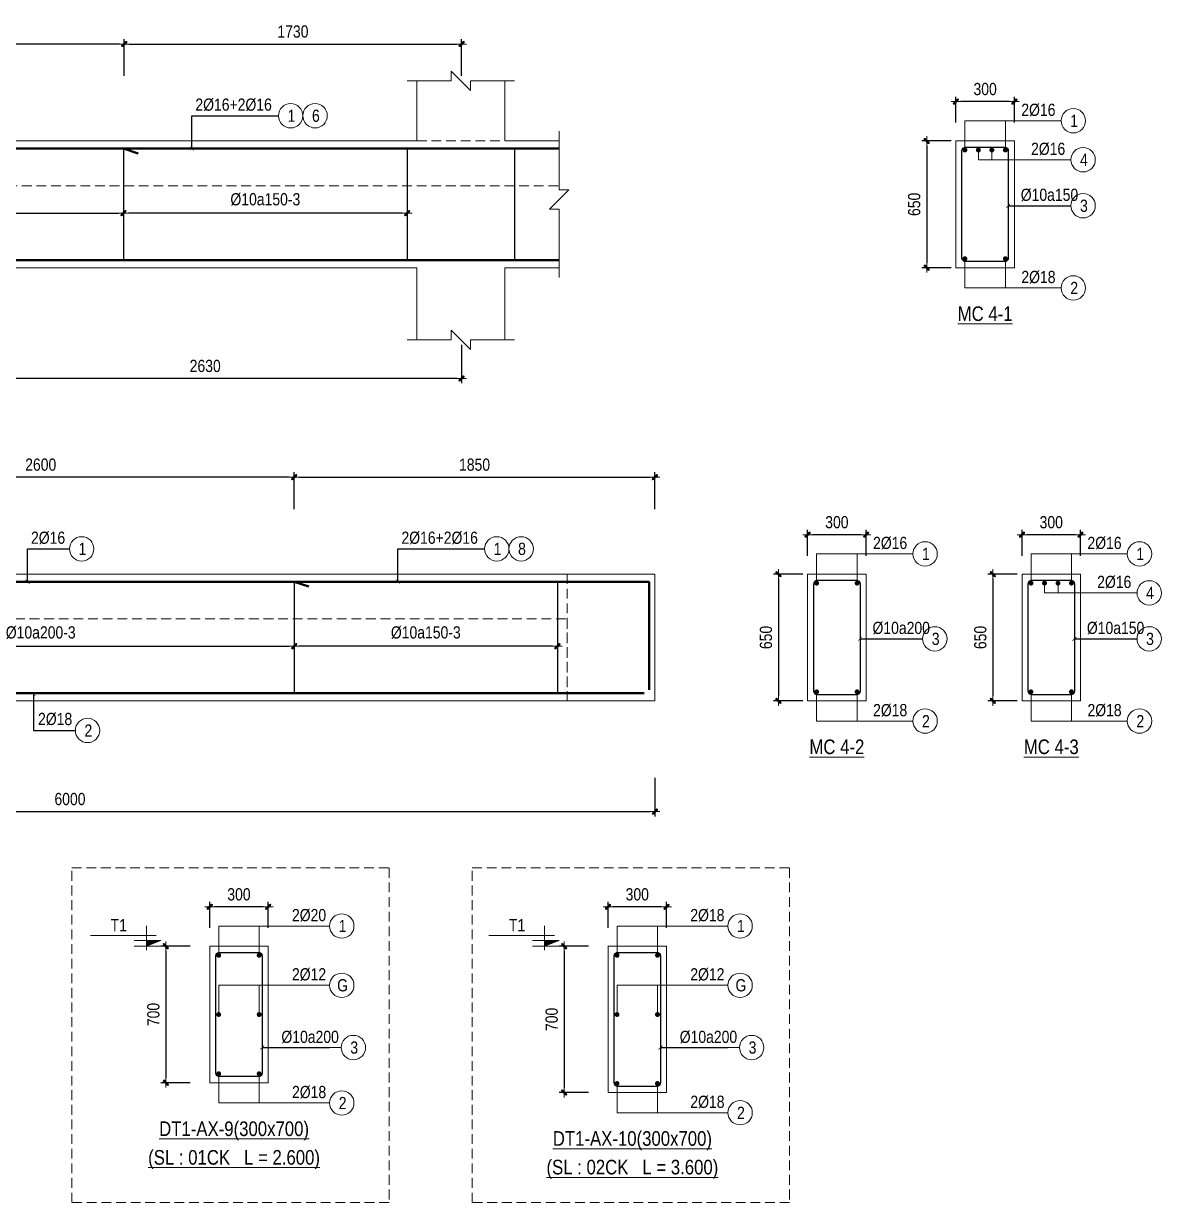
# Model space of a CAD drawing. Header units: millimetres. Extents: x 397144 to 8960116, y 345581 to 674207.
# Drawn here: x 4921957 to 4927793, y 652288 to 658334 of the extents above; entities that cross this region are included whole.
import ezdxf
from ezdxf.enums import TextEntityAlignment as Align

# ---------------------------------------------------------------- set-up
doc = ezdxf.new("R2010")
doc.units = ezdxf.units.MM
doc.header["$PDSIZE"] = -10
doc.linetypes.add('HIDDEN', pattern=[0.375, 0.25, -0.125])
doc.layers.get('0').update_dxf_attribs({"linetype": 'CONTINUOUS'})
doc.layers.get('Defpoints').update_dxf_attribs({"color": 12, "linetype": 'CONTINUOUS'})
for name, color, linetype, lineweight in [('CDAI', 8, 'CONTINUOUS', 30), ('CTHEP', 2, 'CONTINUOUS', 50), ('DBAO', 3, 'CONTINUOUS', 20), ('DGIONG', 4, 'CONTINUOUS', 13), ('KTH', 150, 'CONTINUOUS', 5), ('Net khuat', 8, 'HIDDEN', 13), ('STICK', 1, 'CONTINUOUS', 9), ('TEXT', 7, 'CONTINUOUS', 15)]:
    doc.layers.add(name, color=color, linetype=linetype, lineweight=lineweight)
doc.layers.add('HATCH', color=7, linetype='CONTINUOUS', lineweight=5, true_color=0x2491ff)
doc.styles.add('Star-HelCon', font='VHELVCN_0.TTF')
doc.styles.add('TTP-HelCon', font='VHELVCN_0.TTF')
doc.styles.add('VNI-HELVE-CONDENSE', font='VHELVCN_0.TTF')
doc.dimstyles.new('kc-25', dxfattribs={"dimtxt": 62.5, "dimasz": 20, "dimexe": 20, "dimexo": 50, "dimgap": 25, "dimtad": 3, "dimdec": 0, "dimzin": 0, "dimdsep": 46, "dimtxsty": 'VNI-HELVE-CONDENSE', "dimblk": 'DIM', "dimcen": 2.5, "dimclrd": 256, "dimclre": 154, "dimclrt": 7, "dimaunit": 1, "dimadec": 0, "dimazin": 0, "dimtfac": 1, "dimtdec": 0, "dimtix": 1, "dimtmove": 0, "dimatfit": 3, "dimldrblk": 'DOT', "dimfxl": 1, "dimtolj": 1, "dimtzin": 0, "dimarcsym": 0})
doc.dimstyles.new('TTP-25', dxfattribs={"dimscale": 25, "dimtxt": 2.5, "dimasz": 1, "dimexe": 1, "dimexo": 1, "dimgap": 0.09, "dimtad": 0, "dimdec": 4, "dimrnd": 5, "dimzin": 9, "dimdsep": 46, "dimtxsty": 'TTP-HelCon', "dimblk": 'Stick1', "dimcen": 0.09, "dimdle": 1.5, "dimclrd": 256, "dimclre": 256, "dimclrt": 7, "dimadec": 0, "dimazin": 0, "dimtfac": 1, "dimtdec": 4, "dimtmove": 0, "dimatfit": 3, "dimldrblk": '_ArchTick1', "dimfxl": 1, "dimtvp": 1, "dimtolj": 1, "dimtzin": 0, "dimarcsym": 0})

# ---------------------------------------------------------------- blocks, each defined once
blk = doc.blocks.new('Stick1')
at = {"layer": 'STICK'}
h = blk.add_hatch(color=256, dxfattribs=at)
edge = h.paths.add_edge_path()
edge.add_line((0.3, 0.5), (-0.5, -0.3))
edge.add_arc((-0.4, -0.4), 0.141, 135, 315)
edge.add_line((-0.3, -0.5), (0.5, 0.3))
edge.add_arc((0.4, 0.4), 0.141, 315, 495)
blk.add_line((1, 0), (-1, 0), dxfattribs=at)
blk.add_lwpolyline([(0.3, 0.5), (-0.5, -0.3, 1), (-0.3, -0.5), (0.5, 0.3, 1), (0.3, 0.5, 1)], format="xyb", dxfattribs=at)
blk = doc.blocks.new('*D682')
at = {"layer": 'Defpoints', "color": 0, "ltscale": 500, "transparency": 16777216}
for p in [(4924954.6, 653803.7), (4924954.6, 653670.5), (4925254.6, 653670.5)]:
    blk.add_point(p, dxfattribs=at)
at = {"layer": 'KTH', "lineweight": -2, "ltscale": 500, "transparency": 16777216}
for p, q in [((4924954.6, 653695.5), (4924954.6, 653828.7)), ((4925229.6, 653803.7), (4924979.6, 653803.7)), ((4925254.6, 653695.5), (4925254.6, 653828.7))]:
    blk.add_line(p, q, dxfattribs=at)
at = {"layer": 'KTH', "lineweight": -2, "ltscale": 500, "transparency": 16777216, "xscale": 25, "yscale": 25, "zscale": 25, "rotation": 180}
blk.add_blockref('Stick1', (4924954.6, 653803.7), dxfattribs=at)
at = {"layer": 'KTH', "lineweight": -2, "ltscale": 500, "transparency": 16777216, "xscale": 25, "yscale": 25, "zscale": 25}
blk.add_blockref('Stick1', (4925254.6, 653803.7), dxfattribs=at)
at = {"layer": 'KTH', "color": 7, "ltscale": 500, "transparency": 16777216, "insert": (4925104.6, 653867.5), "char_height": 62.5, "attachment_point": 5, "style": 'TTP-HelCon'}
blk.add_mtext('\\A1;300', dxfattribs=at)
blk = doc.blocks.new('_ArchTick1')
at = {"color": 0, "const_width": 3.81}
blk.add_lwpolyline([(-12.7, -12.7), (12.7, 12.7)], dxfattribs=at)
blk = doc.blocks.new('*D683')
at = {"layer": 'Defpoints', "color": 0, "ltscale": 500, "transparency": 16777216}
for p in [(4924879.4, 653601.5), (4924729.6, 652851.5), (4924879.4, 652851.5)]:
    blk.add_point(p, dxfattribs=at)
at = {"layer": 'KTH', "lineweight": -2, "ltscale": 500, "transparency": 16777216}
for p, q in [((4924854.4, 653601.5), (4924704.6, 653601.5)), ((4924729.6, 653576.5), (4924729.6, 652876.5)), ((4924854.4, 652851.5), (4924704.6, 652851.5))]:
    blk.add_line(p, q, dxfattribs=at)
at = {"layer": 'KTH', "lineweight": -2, "ltscale": 500, "transparency": 16777216, "xscale": 25, "yscale": 25, "zscale": 25}
for p, rotation in [((4924729.6, 653601.5), 90), ((4924729.6, 652851.5), 270)]:
    blk.add_blockref('Stick1', p, dxfattribs=dict(at, rotation=rotation))
at = {"layer": 'KTH', "color": 7, "ltscale": 500, "transparency": 16777216, "insert": (4924665.8, 653226.5), "char_height": 62.5, "attachment_point": 5, "rotation": 90, "style": 'TTP-HelCon'}
blk.add_mtext('\\A1;700', dxfattribs=at)
blk = doc.blocks.new('CODE')
at = {"layer": 'DBAO'}
for p, q in [((-62.5, -20), (-62.5, 105)), ((-62.5, 0), (-137.5, 30)), ((-137.5, 30), (0, 30)), ((-137.5, 0), (0, 0)), ((-112.5, 55), (223.6, 55))]:
    blk.add_line(p, q, dxfattribs=at)
at = {"layer": 'HATCH', "color": 1}
blk.add_solid([(-62.5, 0), (-137.5, 30), (-62.5, 30)], dxfattribs=at)
blk = doc.blocks.new('*D684')
at = {"layer": 'Defpoints', "color": 0, "ltscale": 500, "transparency": 16777216}
for p in [(4922911.7, 653803.7), (4922911.7, 653670.5), (4923211.7, 653670.5)]:
    blk.add_point(p, dxfattribs=at)
at = {"layer": 'KTH', "lineweight": -2, "ltscale": 500, "transparency": 16777216}
for p, q in [((4922911.7, 653695.5), (4922911.7, 653828.7)), ((4923186.7, 653803.7), (4922936.7, 653803.7)), ((4923211.7, 653695.5), (4923211.7, 653828.7))]:
    blk.add_line(p, q, dxfattribs=at)
at = {"layer": 'KTH', "lineweight": -2, "ltscale": 500, "transparency": 16777216, "xscale": 25, "yscale": 25, "zscale": 25, "rotation": 180}
blk.add_blockref('Stick1', (4922911.7, 653803.7), dxfattribs=at)
at = {"layer": 'KTH', "lineweight": -2, "ltscale": 500, "transparency": 16777216, "xscale": 25, "yscale": 25, "zscale": 25}
blk.add_blockref('Stick1', (4923211.7, 653803.7), dxfattribs=at)
at = {"layer": 'KTH', "color": 7, "ltscale": 500, "transparency": 16777216, "insert": (4923061.7, 653867.5), "char_height": 62.5, "attachment_point": 5, "style": 'TTP-HelCon'}
blk.add_mtext('\\A1;300', dxfattribs=at)
blk = doc.blocks.new('*D685')
at = {"layer": 'Defpoints', "color": 0, "ltscale": 500, "transparency": 16777216}
for p in [(4922836.5, 653601.5), (4922686.7, 652901.5), (4922836.5, 652901.5)]:
    blk.add_point(p, dxfattribs=at)
at = {"layer": 'KTH', "lineweight": -2, "ltscale": 500, "transparency": 16777216}
for p, q in [((4922811.5, 653601.5), (4922661.7, 653601.5)), ((4922686.7, 653576.5), (4922686.7, 652926.5)), ((4922811.5, 652901.5), (4922661.7, 652901.5))]:
    blk.add_line(p, q, dxfattribs=at)
at = {"layer": 'KTH', "lineweight": -2, "ltscale": 500, "transparency": 16777216, "xscale": 25, "yscale": 25, "zscale": 25}
for p, rotation in [((4922686.7, 653601.5), 90), ((4922686.7, 652901.5), 270)]:
    blk.add_blockref('Stick1', p, dxfattribs=dict(at, rotation=rotation))
at = {"layer": 'KTH', "color": 7, "ltscale": 500, "transparency": 16777216, "insert": (4922622.9, 653251.5), "char_height": 62.5, "attachment_point": 5, "rotation": 90, "style": 'TTP-HelCon'}
blk.add_mtext('\\A1;700', dxfattribs=at)
blk = doc.blocks.new('DIM')
h = blk.add_hatch(color=1)
h.paths.add_polyline_path([(0.49, 0.29, 1), (0.29, 0.49), (-0.19, 0), (0.19, 0)])
h.paths.add_polyline_path([(0.19, 0), (-0.19, 0), (-0.49, -0.29, 1), (-0.29, -0.49)])
at = {"color": 9}
for p, q in [((-0.19, 0), (-1.5, 0)), ((0.19, 0), (1.5, 0))]:
    blk.add_line(p, q, dxfattribs=at)
at = {"color": 1}
for p, q in [((-0.49, -0.29), (0.29, 0.49)), ((-0.29, -0.49), (0.49, 0.29)), ((-0.19, 0), (0.19, 0))]:
    blk.add_line(p, q, dxfattribs=at)
blk.add_arc((-0.39, -0.39), 0.138, 135, 315, dxfattribs=at)
blk = doc.blocks.new('*D327')
at = {"layer": 'Defpoints', "color": 0, "transparency": 16777216}
for p in [(4922469.6, 657502.1), (4923924.6, 657502.1), (4922469.6, 657362.1)]:
    blk.add_point(p, dxfattribs=at)
at = {"layer": 'KTH', "lineweight": -2, "transparency": 16777216}
for p, q in [((4922469.6, 657477.1), (4922469.6, 657337.1)), ((4923924.6, 657477.1), (4923924.6, 657337.1)), ((4923899.6, 657362.1), (4922494.6, 657362.1))]:
    blk.add_line(p, q, dxfattribs=at)
at = {"layer": 'KTH', "lineweight": -2, "transparency": 16777216, "xscale": 25, "yscale": 25, "zscale": 25, "rotation": 180}
blk.add_blockref('Stick1', (4922469.6, 657362.1), dxfattribs=at)
at = {"layer": 'KTH', "lineweight": -2, "transparency": 16777216, "xscale": 25, "yscale": 25, "zscale": 25}
blk.add_blockref('Stick1', (4923924.6, 657362.1), dxfattribs=at)
at = {"layer": 'KTH', "color": 7, "transparency": 16777216, "insert": (4923197.1, 657432), "char_height": 62.5, "attachment_point": 5, "style": 'TTP-HelCon'}
blk.add_mtext('\\A1;Þ10a150-3', dxfattribs=at)
blk = doc.blocks.new('*D334')
at = {"layer": 'Defpoints', "color": 0, "transparency": 16777216}
for p in [(4921573.6, 656712.1), (4924203.6, 656712.1), (4921573.6, 656514.1)]:
    blk.add_point(p, dxfattribs=at)
at = {"layer": 'KTH', "lineweight": -2, "transparency": 16777216}
for p, q in [((4921573.6, 656687.1), (4921573.6, 656489.1)), ((4924203.6, 656687.1), (4924203.6, 656489.1)), ((4924178.6, 656514.1), (4921598.6, 656514.1))]:
    blk.add_line(p, q, dxfattribs=at)
at = {"layer": 'KTH', "lineweight": -2, "transparency": 16777216, "xscale": 25, "yscale": 25, "zscale": 25, "rotation": 180}
blk.add_blockref('Stick1', (4921573.6, 656514.1), dxfattribs=at)
at = {"layer": 'KTH', "lineweight": -2, "transparency": 16777216, "xscale": 25, "yscale": 25, "zscale": 25}
blk.add_blockref('Stick1', (4924203.6, 656514.1), dxfattribs=at)
at = {"layer": 'KTH', "color": 7, "transparency": 16777216, "insert": (4922888.6, 656577.9), "char_height": 62.5, "attachment_point": 5, "style": 'TTP-HelCon'}
blk.add_mtext('\\A1;2630', dxfattribs=at)
blk = doc.blocks.new('*D335')
at = {"layer": 'Defpoints', "color": 0, "transparency": 16777216}
for p in [(4919523.6, 657502.1), (4922469.6, 657502.1), (4922469.6, 657362.1)]:
    blk.add_point(p, dxfattribs=at)
at = {"layer": 'KTH', "lineweight": -2, "transparency": 16777216}
for p, q in [((4919523.6, 657477.1), (4919523.6, 657337.1)), ((4922469.6, 657477.1), (4922469.6, 657337.1)), ((4919548.6, 657362.1), (4922444.6, 657362.1))]:
    blk.add_line(p, q, dxfattribs=at)
at = {"layer": 'KTH', "lineweight": -2, "transparency": 16777216, "xscale": 25, "yscale": 25, "zscale": 25, "rotation": 180}
blk.add_blockref('Stick1', (4919523.6, 657362.1), dxfattribs=at)
at = {"layer": 'KTH', "lineweight": -2, "transparency": 16777216, "xscale": 25, "yscale": 25, "zscale": 25}
blk.add_blockref('Stick1', (4922469.6, 657362.1), dxfattribs=at)
at = {"layer": 'KTH', "color": 7, "transparency": 16777216, "insert": (4920996.6, 657432), "char_height": 62.5, "attachment_point": 5, "style": 'TTP-HelCon'}
blk.add_mtext('\\A1;Þ10a200-3', dxfattribs=at)
blk = doc.blocks.new('*D337')
at = {"layer": 'Defpoints', "color": 0, "transparency": 16777216}
for p in [(4919523.6, 658229.5), (4919523.6, 658040.5), (4922473.6, 658040.5)]:
    blk.add_point(p, dxfattribs=at)
at = {"layer": 'KTH', "lineweight": -2, "transparency": 16777216}
for p, q in [((4919523.6, 658065.5), (4919523.6, 658254.5)), ((4922473.6, 658065.5), (4922473.6, 658254.5)), ((4922448.6, 658229.5), (4919548.6, 658229.5))]:
    blk.add_line(p, q, dxfattribs=at)
at = {"layer": 'KTH', "lineweight": -2, "transparency": 16777216, "xscale": 25, "yscale": 25, "zscale": 25, "rotation": 180}
blk.add_blockref('Stick1', (4919523.6, 658229.5), dxfattribs=at)
at = {"layer": 'KTH', "lineweight": -2, "transparency": 16777216, "xscale": 25, "yscale": 25, "zscale": 25}
blk.add_blockref('Stick1', (4922473.6, 658229.5), dxfattribs=at)
at = {"layer": 'KTH', "color": 7, "transparency": 16777216, "insert": (4920998.6, 658293.3), "char_height": 62.5, "attachment_point": 5, "style": 'TTP-HelCon'}
blk.add_mtext('\\A1;2950', dxfattribs=at)
blk = doc.blocks.new('*D339')
at = {"layer": 'Defpoints', "color": 0, "transparency": 16777216}
for p in [(4924203.6, 658229.5), (4922473.6, 658040.5), (4924203.6, 658040.5)]:
    blk.add_point(p, dxfattribs=at)
at = {"layer": 'KTH', "lineweight": -2, "transparency": 16777216}
for p, q in [((4922473.6, 658065.5), (4922473.6, 658254.5)), ((4924203.6, 658065.5), (4924203.6, 658254.5)), ((4922498.6, 658229.5), (4924178.6, 658229.5))]:
    blk.add_line(p, q, dxfattribs=at)
at = {"layer": 'KTH', "lineweight": -2, "transparency": 16777216, "xscale": 25, "yscale": 25, "zscale": 25, "rotation": 180}
blk.add_blockref('Stick1', (4922473.6, 658229.5), dxfattribs=at)
at = {"layer": 'KTH', "lineweight": -2, "transparency": 16777216, "xscale": 25, "yscale": 25, "zscale": 25}
blk.add_blockref('Stick1', (4924203.6, 658229.5), dxfattribs=at)
at = {"layer": 'KTH', "color": 7, "transparency": 16777216, "insert": (4923338.6, 658293.3), "char_height": 62.5, "attachment_point": 5, "style": 'TTP-HelCon'}
blk.add_mtext('\\A1;1730', dxfattribs=at)
blk = doc.blocks.new('*D342')
at = {"layer": 'Defpoints', "color": 0, "transparency": 16777216}
for p in [(4920745, 656007.8), (4920745, 655818.8), (4923345, 655818.8)]:
    blk.add_point(p, dxfattribs=at)
at = {"layer": 'KTH', "lineweight": -2, "transparency": 16777216}
for p, q in [((4920745, 655843.8), (4920745, 656032.8)), ((4923320, 656007.8), (4920770, 656007.8)), ((4923345, 655843.8), (4923345, 656032.8))]:
    blk.add_line(p, q, dxfattribs=at)
at = {"layer": 'KTH', "lineweight": -2, "transparency": 16777216, "xscale": 25, "yscale": 25, "zscale": 25, "rotation": 180}
blk.add_blockref('Stick1', (4920745, 656007.8), dxfattribs=at)
at = {"layer": 'KTH', "lineweight": -2, "transparency": 16777216, "xscale": 25, "yscale": 25, "zscale": 25}
blk.add_blockref('Stick1', (4923345, 656007.8), dxfattribs=at)
at = {"layer": 'KTH', "color": 7, "transparency": 16777216, "insert": (4922045, 656071.6), "char_height": 62.5, "attachment_point": 5, "style": 'TTP-HelCon'}
blk.add_mtext('\\A1;2600', dxfattribs=at)
blk = doc.blocks.new('*D343')
at = {"layer": 'Defpoints', "color": 0, "transparency": 16777216}
for p in [(4923345, 655280.4), (4924695, 655280.4), (4923345, 655140.4)]:
    blk.add_point(p, dxfattribs=at)
at = {"layer": 'KTH', "lineweight": -2, "transparency": 16777216}
for p, q in [((4923345, 655255.4), (4923345, 655115.4)), ((4924695, 655255.4), (4924695, 655115.4)), ((4924670, 655140.4), (4923370, 655140.4))]:
    blk.add_line(p, q, dxfattribs=at)
at = {"layer": 'KTH', "lineweight": -2, "transparency": 16777216, "xscale": 25, "yscale": 25, "zscale": 25, "rotation": 180}
blk.add_blockref('Stick1', (4923345, 655140.4), dxfattribs=at)
at = {"layer": 'KTH', "lineweight": -2, "transparency": 16777216, "xscale": 25, "yscale": 25, "zscale": 25}
blk.add_blockref('Stick1', (4924695, 655140.4), dxfattribs=at)
at = {"layer": 'KTH', "color": 7, "transparency": 16777216, "insert": (4924020, 655210.3), "char_height": 62.5, "attachment_point": 5, "style": 'TTP-HelCon'}
blk.add_mtext('\\A1;Þ10a150-3', dxfattribs=at)
blk = doc.blocks.new('*D344')
at = {"layer": 'Defpoints', "color": 0, "transparency": 16777216}
for p in [(4920745, 655280.4), (4923345, 655280.4), (4923345, 655140.4)]:
    blk.add_point(p, dxfattribs=at)
at = {"layer": 'KTH', "lineweight": -2, "transparency": 16777216}
for p, q in [((4920745, 655255.4), (4920745, 655115.4)), ((4923345, 655255.4), (4923345, 655115.4)), ((4920770, 655140.4), (4923320, 655140.4))]:
    blk.add_line(p, q, dxfattribs=at)
at = {"layer": 'KTH', "lineweight": -2, "transparency": 16777216, "xscale": 25, "yscale": 25, "zscale": 25, "rotation": 180}
blk.add_blockref('Stick1', (4920745, 655140.4), dxfattribs=at)
at = {"layer": 'KTH', "lineweight": -2, "transparency": 16777216, "xscale": 25, "yscale": 25, "zscale": 25}
blk.add_blockref('Stick1', (4923345, 655140.4), dxfattribs=at)
at = {"layer": 'KTH', "color": 7, "transparency": 16777216, "insert": (4922045, 655210.3), "char_height": 62.5, "attachment_point": 5, "style": 'TTP-HelCon'}
blk.add_mtext('\\A1;Þ10a200-3', dxfattribs=at)
blk = doc.blocks.new('*D346')
at = {"layer": 'Defpoints', "color": 0, "transparency": 16777216}
for p in [(4925195, 656007.8), (4923345, 655818.8), (4925195, 655818.8)]:
    blk.add_point(p, dxfattribs=at)
at = {"layer": 'KTH', "lineweight": -2, "transparency": 16777216}
for p, q in [((4923345, 655843.8), (4923345, 656032.8)), ((4923370, 656007.8), (4925170, 656007.8)), ((4925195, 655843.8), (4925195, 656032.8))]:
    blk.add_line(p, q, dxfattribs=at)
at = {"layer": 'KTH', "lineweight": -2, "transparency": 16777216, "xscale": 25, "yscale": 25, "zscale": 25, "rotation": 180}
blk.add_blockref('Stick1', (4923345, 656007.8), dxfattribs=at)
at = {"layer": 'KTH', "lineweight": -2, "transparency": 16777216, "xscale": 25, "yscale": 25, "zscale": 25}
blk.add_blockref('Stick1', (4925195, 656007.8), dxfattribs=at)
at = {"layer": 'KTH', "color": 7, "transparency": 16777216, "insert": (4924270, 656071.6), "char_height": 62.5, "attachment_point": 5, "style": 'TTP-HelCon'}
blk.add_mtext('\\A1;1850', dxfattribs=at)
blk = doc.blocks.new('*D356')
at = {"layer": 'Defpoints', "color": 0, "transparency": 16777216}
for p in [(4919195, 654490.4), (4925195, 654490.4), (4925195, 654292.4)]:
    blk.add_point(p, dxfattribs=at)
at = {"layer": 'KTH', "lineweight": -2, "transparency": 16777216}
for p, q in [((4919195, 654465.4), (4919195, 654267.4)), ((4925195, 654465.4), (4925195, 654267.4)), ((4919220, 654292.4), (4925170, 654292.4))]:
    blk.add_line(p, q, dxfattribs=at)
at = {"layer": 'KTH', "lineweight": -2, "transparency": 16777216, "xscale": 25, "yscale": 25, "zscale": 25, "rotation": 180}
blk.add_blockref('Stick1', (4919195, 654292.4), dxfattribs=at)
at = {"layer": 'KTH', "lineweight": -2, "transparency": 16777216, "xscale": 25, "yscale": 25, "zscale": 25}
blk.add_blockref('Stick1', (4925195, 654292.4), dxfattribs=at)
at = {"layer": 'KTH', "color": 7, "transparency": 16777216, "insert": (4922195, 654356.3), "char_height": 62.5, "attachment_point": 5, "style": 'TTP-HelCon'}
blk.add_mtext('\\A1;6000', dxfattribs=at)
blk = doc.blocks.new('*D357')
at = {"layer": 'Defpoints', "color": 0, "ltscale": 500, "transparency": 16777216}
for p in [(4926738.7, 657934.3), (4926738.7, 657801.1), (4927038.7, 657801.1)]:
    blk.add_point(p, dxfattribs=at)
at = {"layer": 'KTH', "lineweight": -2, "ltscale": 500, "transparency": 16777216}
for p, q in [((4926738.7, 657826.1), (4926738.7, 657959.3)), ((4927038.7, 657826.1), (4927038.7, 657959.3)), ((4927013.7, 657934.3), (4926763.7, 657934.3))]:
    blk.add_line(p, q, dxfattribs=at)
at = {"layer": 'KTH', "lineweight": -2, "ltscale": 500, "transparency": 16777216, "xscale": 25, "yscale": 25, "zscale": 25, "rotation": 180}
blk.add_blockref('Stick1', (4926738.7, 657934.3), dxfattribs=at)
at = {"layer": 'KTH', "lineweight": -2, "ltscale": 500, "transparency": 16777216, "xscale": 25, "yscale": 25, "zscale": 25}
blk.add_blockref('Stick1', (4927038.7, 657934.3), dxfattribs=at)
at = {"layer": 'KTH', "color": 7, "ltscale": 500, "transparency": 16777216, "insert": (4926888.7, 657998.2), "char_height": 62.5, "attachment_point": 5, "style": 'TTP-HelCon'}
blk.add_mtext('\\A1;300', dxfattribs=at)
blk = doc.blocks.new('*D358')
at = {"layer": 'Defpoints', "color": 0, "ltscale": 500, "transparency": 16777216}
for p in [(4926738.7, 657732.1), (4926588.9, 657082.1), (4926738.7, 657082.1)]:
    blk.add_point(p, dxfattribs=at)
at = {"layer": 'KTH', "lineweight": -2, "ltscale": 500, "transparency": 16777216}
for p, q in [((4926713.7, 657732.1), (4926563.9, 657732.1)), ((4926588.9, 657707.1), (4926588.9, 657107.1)), ((4926713.7, 657082.1), (4926563.9, 657082.1))]:
    blk.add_line(p, q, dxfattribs=at)
at = {"layer": 'KTH', "lineweight": -2, "ltscale": 500, "transparency": 16777216, "xscale": 25, "yscale": 25, "zscale": 25}
for p, rotation in [((4926588.9, 657732.1), 90), ((4926588.9, 657082.1), 270)]:
    blk.add_blockref('Stick1', p, dxfattribs=dict(at, rotation=rotation))
at = {"layer": 'KTH', "color": 7, "ltscale": 500, "transparency": 16777216, "insert": (4926525.1, 657407.1), "char_height": 62.5, "attachment_point": 5, "rotation": 90, "style": 'TTP-HelCon'}
blk.add_mtext('\\A1;650', dxfattribs=at)
blk = doc.blocks.new('*D359')
at = {"layer": 'Defpoints', "color": 0, "ltscale": 500, "transparency": 16777216}
for p in [(4925978.3, 655712.7), (4925978.3, 655579.4), (4926278.3, 655579.4)]:
    blk.add_point(p, dxfattribs=at)
at = {"layer": 'KTH', "lineweight": -2, "ltscale": 500, "transparency": 16777216}
for p, q in [((4925978.3, 655604.4), (4925978.3, 655737.7)), ((4926253.3, 655712.7), (4926003.3, 655712.7)), ((4926278.3, 655604.4), (4926278.3, 655737.7))]:
    blk.add_line(p, q, dxfattribs=at)
at = {"layer": 'KTH', "lineweight": -2, "ltscale": 500, "transparency": 16777216, "xscale": 25, "yscale": 25, "zscale": 25, "rotation": 180}
blk.add_blockref('Stick1', (4925978.3, 655712.7), dxfattribs=at)
at = {"layer": 'KTH', "lineweight": -2, "ltscale": 500, "transparency": 16777216, "xscale": 25, "yscale": 25, "zscale": 25}
blk.add_blockref('Stick1', (4926278.3, 655712.7), dxfattribs=at)
at = {"layer": 'KTH', "color": 7, "ltscale": 500, "transparency": 16777216, "insert": (4926128.3, 655776.5), "char_height": 62.5, "attachment_point": 5, "style": 'TTP-HelCon'}
blk.add_mtext('\\A1;300', dxfattribs=at)
blk = doc.blocks.new('*D360')
at = {"layer": 'Defpoints', "color": 0, "ltscale": 500, "transparency": 16777216}
for p in [(4925978.3, 655510.4), (4925828.5, 654860.4), (4925978.3, 654860.4)]:
    blk.add_point(p, dxfattribs=at)
at = {"layer": 'KTH', "lineweight": -2, "ltscale": 500, "transparency": 16777216}
for p, q in [((4925953.3, 655510.4), (4925803.5, 655510.4)), ((4925828.5, 655485.4), (4925828.5, 654885.4)), ((4925953.3, 654860.4), (4925803.5, 654860.4))]:
    blk.add_line(p, q, dxfattribs=at)
at = {"layer": 'KTH', "lineweight": -2, "ltscale": 500, "transparency": 16777216, "xscale": 25, "yscale": 25, "zscale": 25}
for p, rotation in [((4925828.5, 655510.4), 90), ((4925828.5, 654860.4), 270)]:
    blk.add_blockref('Stick1', p, dxfattribs=dict(at, rotation=rotation))
at = {"layer": 'KTH', "color": 7, "ltscale": 500, "transparency": 16777216, "insert": (4925764.7, 655185.4), "char_height": 62.5, "attachment_point": 5, "rotation": 90, "style": 'TTP-HelCon'}
blk.add_mtext('\\A1;650', dxfattribs=at)
blk = doc.blocks.new('*D361')
at = {"layer": 'Defpoints', "color": 0, "ltscale": 500, "transparency": 16777216}
for p in [(4927077.8, 655712.7), (4927077.8, 655579.4), (4927377.8, 655579.4)]:
    blk.add_point(p, dxfattribs=at)
at = {"layer": 'KTH', "lineweight": -2, "ltscale": 500, "transparency": 16777216}
for p, q in [((4927077.8, 655604.4), (4927077.8, 655737.7)), ((4927352.8, 655712.7), (4927102.8, 655712.7)), ((4927377.8, 655604.4), (4927377.8, 655737.7))]:
    blk.add_line(p, q, dxfattribs=at)
at = {"layer": 'KTH', "lineweight": -2, "ltscale": 500, "transparency": 16777216, "xscale": 25, "yscale": 25, "zscale": 25, "rotation": 180}
blk.add_blockref('Stick1', (4927077.8, 655712.7), dxfattribs=at)
at = {"layer": 'KTH', "lineweight": -2, "ltscale": 500, "transparency": 16777216, "xscale": 25, "yscale": 25, "zscale": 25}
blk.add_blockref('Stick1', (4927377.8, 655712.7), dxfattribs=at)
at = {"layer": 'KTH', "color": 7, "ltscale": 500, "transparency": 16777216, "insert": (4927227.8, 655776.5), "char_height": 62.5, "attachment_point": 5, "style": 'TTP-HelCon'}
blk.add_mtext('\\A1;300', dxfattribs=at)
blk = doc.blocks.new('*D362')
at = {"layer": 'Defpoints', "color": 0, "ltscale": 500, "transparency": 16777216}
for p in [(4927077.8, 655510.4), (4926928, 654860.4), (4927077.8, 654860.4)]:
    blk.add_point(p, dxfattribs=at)
at = {"layer": 'KTH', "lineweight": -2, "ltscale": 500, "transparency": 16777216}
for p, q in [((4927052.8, 655510.4), (4926903, 655510.4)), ((4926928, 655485.4), (4926928, 654885.4)), ((4927052.8, 654860.4), (4926903, 654860.4))]:
    blk.add_line(p, q, dxfattribs=at)
at = {"layer": 'KTH', "lineweight": -2, "ltscale": 500, "transparency": 16777216, "xscale": 25, "yscale": 25, "zscale": 25}
for p, rotation in [((4926928, 655510.4), 90), ((4926928, 654860.4), 270)]:
    blk.add_blockref('Stick1', p, dxfattribs=dict(at, rotation=rotation))
at = {"layer": 'KTH', "color": 7, "ltscale": 500, "transparency": 16777216, "insert": (4926864.2, 655185.4), "char_height": 62.5, "attachment_point": 5, "rotation": 90, "style": 'TTP-HelCon'}
blk.add_mtext('\\A1;650', dxfattribs=at)

msp = doc.modelspace()

# ---------------------------------------------------------------- linework, layer by layer
at = {"layer": 'CDAI', "ltscale": 52.5}
for p, q in [((4922469.57749, 657697.07777), (4922469.57749, 657117.07777)), ((4923924.57749, 657697.07777), (4923924.57749, 657117.07777)), ((4924474.57749, 657697.07777), (4924474.57749, 657117.07777)), ((4923344.98909, 655475.41183), (4923344.98909, 654895.41183)), ((4923344.98909, 655475.41183), (4923344.98909, 654895.41183)), ((4924694.98909, 655475.41183), (4924694.98909, 654895.41183))]:
    msp.add_line(p, q, dxfattribs=at)
at = {"layer": 'CDAI'}
for points in [[(4926788.72604, 657700.82777), (4926988.72604, 657700.82777, -0.4142135624), (4927007.47604, 657682.07777), (4927007.47604, 657132.07777, -0.4142135624), (4926988.72604, 657113.32777), (4926788.72604, 657113.32777, -0.4142135624), (4926769.97604, 657132.07777), (4926769.97604, 657682.07777, -0.4142135624)], [(4926028.33839, 655479.16183), (4926228.33839, 655479.16183, -0.4142135624), (4926247.08839, 655460.41183), (4926247.08839, 654910.41183, -0.4142135624), (4926228.33839, 654891.66183), (4926028.33839, 654891.66183, -0.4142135624), (4926009.58839, 654910.41183), (4926009.58839, 655460.41183, -0.4142135624)], [(4927127.83839, 655479.16183), (4927327.83839, 655479.16183, -0.4142135624), (4927346.58839, 655460.41183), (4927346.58839, 654910.41183, -0.4142135624), (4927327.83839, 654891.66183), (4927127.83839, 654891.66183, -0.4142135624), (4927109.08839, 654910.41183), (4927109.08839, 655460.41183, -0.4142135624)], [(4922961.69764, 653570.202), (4923161.69764, 653570.202, -0.4142135624), (4923180.44764, 653551.452), (4923180.44764, 652951.452, -0.4142135624), (4923161.69764, 652932.702), (4922961.69764, 652932.702, -0.4142135624), (4922942.94764, 652951.452), (4922942.94764, 653551.452, -0.4142135624)], [(4925004.60277, 653570.202), (4925204.60277, 653570.202, -0.4142135624), (4925223.35277, 653551.452), (4925223.35277, 652901.452, -0.4142135624), (4925204.60277, 652882.702), (4925004.60277, 652882.702, -0.4142135624), (4924985.85277, 652901.452), (4924985.85277, 653551.452, -0.4142135624)]]:
    msp.add_lwpolyline(points, format="xyb", close=True, dxfattribs=at)
at = {"layer": 'CTHEP'}
for p, q in [((4922544.57749, 657668.07777), (4922469.57749, 657693.07777)), ((4923419.98909, 655446.41183), (4923344.98909, 655471.41183)), ((4925164.98909, 654917.27066), (4925164.98909, 655471.41183))]:
    msp.add_line(p, q, dxfattribs=at)
for points in [[(4924704.05124, 657693.07777), (4911253.57749, 657693.07777)], [(4911294.331, 657523.20607), (4911294.331, 657121.07777), (4924704.05124, 657121.07777)], [(4925164.98909, 655471.41183), (4913588.1957, 655471.41183)], [(4913588.1957, 654899.41183), (4925139.52168, 654899.41183)]]:
    msp.add_lwpolyline(points, dxfattribs=at)
at = {"layer": 'CTHEP', "const_width": 12.5}
for points in [[(4926778.72604, 657685.82777, 1), (4926791.22604, 657685.82777, 1)], [(4926847.8927, 657685.82777, 1), (4926860.3927, 657685.82777, 1)], [(4926917.05937, 657685.82777, 1), (4926929.55937, 657685.82777, 1)], [(4926986.22604, 657685.82777, 1), (4926998.72604, 657685.82777, 1)], [(4926778.72604, 657128.32777, 1), (4926791.22604, 657128.32777, 1)], [(4926986.22604, 657128.32777, 1), (4926998.72604, 657128.32777, 1)], [(4926018.33839, 655464.16183, 1), (4926030.83839, 655464.16183, 1)], [(4926225.83839, 655464.16183, 1), (4926238.33839, 655464.16183, 1)], [(4927117.83839, 655464.16183, 1), (4927130.33839, 655464.16183, 1)], [(4927187.00506, 655464.16183, 1), (4927199.50506, 655464.16183, 1)], [(4927256.17173, 655464.16183, 1), (4927268.67173, 655464.16183, 1)], [(4927325.33839, 655464.16183, 1), (4927337.83839, 655464.16183, 1)], [(4926018.33839, 654906.66183, 1), (4926030.83839, 654906.66183, 1)], [(4926225.83839, 654906.66183, 1), (4926238.33839, 654906.66183, 1)], [(4927117.83839, 654906.66183, 1), (4927130.33839, 654906.66183, 1)], [(4927325.33839, 654906.66183, 1), (4927337.83839, 654906.66183, 1)], [(4922951.69764, 653555.202, 1), (4922964.19764, 653555.202, 1)], [(4923159.19764, 653555.202, 1), (4923171.69764, 653555.202, 1)], [(4924994.60277, 653555.202, 1), (4925007.10277, 653555.202, 1)], [(4925202.10277, 653555.202, 1), (4925214.60277, 653555.202, 1)], [(4922951.69764, 653251.452, 1), (4922964.19764, 653251.452, 1)], [(4923159.19764, 653251.452, 1), (4923171.69764, 653251.452, 1)], [(4924994.60277, 653251.452, 1), (4925007.10277, 653251.452, 1)], [(4925202.10277, 653251.452, 1), (4925214.60277, 653251.452, 1)], [(4922951.69764, 652947.702, 1), (4922964.19764, 652947.702, 1)], [(4923159.19764, 652947.702, 1), (4923171.69764, 652947.702, 1)], [(4924994.60277, 652897.702, 1), (4925007.10277, 652897.702, 1)], [(4925202.10277, 652897.702, 1), (4925214.60277, 652897.702, 1)]]:
    msp.add_lwpolyline(points, format="xyb", close=True, dxfattribs=at)
at = {"layer": 'DBAO'}
for points in [[(4923974.57749, 658040.47211), (4923974.57749, 657732.07777)], [(4924424.57749, 658040.47211), (4924424.57749, 657732.07777)], [(4918048.57749, 657732.07777), (4923974.57749, 657732.07777)], [(4924424.57749, 657732.07777), (4924704.05124, 657732.07777)], [(4918048.57749, 657082.07777), (4923974.57749, 657082.07777)], [(4923974.57749, 656712.07777), (4923974.57749, 657082.07777)], [(4924424.57749, 657082.07777), (4924704.05124, 657082.07777)], [(4924424.57749, 656712.07777), (4924424.57749, 657082.07777)], [(4919344.98909, 654860.41183), (4925194.98909, 654860.41183), (4925194.98909, 655510.41183), (4919344.98909, 655510.41183)]]:
    msp.add_lwpolyline(points, dxfattribs=at)
at = {"layer": 'DBAO', "flags": 128}
for points in [[(4926738.72604, 657732.07777), (4927038.72604, 657732.07777)], [(4927038.72604, 657732.07777), (4927038.72604, 657082.07777), (4926738.72604, 657082.07777), (4926738.72604, 657732.07777)], [(4925978.33839, 655510.41183), (4926278.33839, 655510.41183)], [(4926278.33839, 655510.41183), (4926278.33839, 654860.41183), (4925978.33839, 654860.41183), (4925978.33839, 655510.41183)], [(4927077.83839, 655510.41183), (4927377.83839, 655510.41183)], [(4927377.83839, 655510.41183), (4927377.83839, 654860.41183), (4927077.83839, 654860.41183), (4927077.83839, 655510.41183)], [(4923211.69764, 653601.452), (4923211.69764, 652901.452), (4922911.69764, 652901.452), (4922911.69764, 653601.452)], [(4922911.69764, 653601.452), (4923211.69764, 653601.452)], [(4925254.60277, 653601.452), (4925254.60277, 652851.452), (4924954.60277, 652851.452), (4924954.60277, 653601.452)], [(4924954.60277, 653601.452), (4925254.60277, 653601.452)]]:
    msp.add_lwpolyline(points, dxfattribs=at)
at = {"layer": 'DGIONG'}
for p, q in [((4926784.97604, 657685.82777), (4926784.97604, 657835.82777)), ((4926784.97604, 657835.82777), (4927278.72604, 657835.82777)), ((4926992.47604, 657685.82777), (4926992.47604, 657835.82777)), ((4926854.1427, 657685.82777), (4926854.1427, 657635.82777)), ((4926923.30937, 657685.82777), (4926923.30937, 657635.82777)), ((4926854.1427, 657635.82777), (4927328.72604, 657635.82777)), ((4926784.97604, 656978.32777), (4926784.97604, 657128.32777)), ((4926992.47604, 656978.32777), (4926992.47604, 657128.32777)), ((4926784.97604, 656978.32777), (4927278.72604, 656978.32777)), ((4926024.58839, 655464.16183), (4926024.58839, 655614.16183)), ((4926024.58839, 655614.16183), (4926518.33839, 655614.16183)), ((4926232.08839, 655464.16183), (4926232.08839, 655614.16183)), ((4927124.08839, 655464.16183), (4927124.08839, 655614.16183)), ((4927124.08839, 655614.16183), (4927617.83839, 655614.16183)), ((4927331.58839, 655464.16183), (4927331.58839, 655614.16183)), ((4927193.25506, 655464.16183), (4927193.25506, 655414.16183)), ((4927262.42173, 655464.16183), (4927262.42173, 655414.16183)), ((4927193.25506, 655414.16183), (4927667.83839, 655414.16183)), ((4926024.58839, 654756.66183), (4926024.58839, 654906.66183)), ((4926232.08839, 654756.66183), (4926232.08839, 654906.66183)), ((4927124.08839, 654756.66183), (4927124.08839, 654906.66183)), ((4927331.58839, 654756.66183), (4927331.58839, 654906.66183)), ((4926024.58839, 654756.66183), (4926518.33839, 654756.66183)), ((4927124.08839, 654756.66183), (4927617.83839, 654756.66183)), ((4922957.94764, 653555.202), (4922957.94764, 653705.202)), ((4922957.94764, 653705.202), (4923526.69764, 653705.202)), ((4923165.44764, 653555.202), (4923165.44764, 653705.202)), ((4925000.85277, 653555.202), (4925000.85277, 653705.202)), ((4925000.85277, 653705.202), (4925569.60277, 653705.202)), ((4925208.35277, 653555.202), (4925208.35277, 653705.202)), ((4922957.94764, 653251.452), (4922957.94764, 653401.452)), ((4922957.94764, 653401.452), (4923526.69764, 653401.452)), ((4923165.44764, 653251.452), (4923165.44764, 653401.452)), ((4925000.85277, 653401.452), (4925569.60277, 653401.452)), ((4925000.85277, 653251.452), (4925000.85277, 653401.452)), ((4925208.35277, 653251.452), (4925208.35277, 653401.452)), ((4923180.44764, 653082.15635), (4923586.19764, 653082.15635)), ((4925223.35277, 653082.15635), (4925629.10277, 653082.15635)), ((4922957.94764, 652797.702), (4922957.94764, 652947.702)), ((4923165.44764, 652797.702), (4923165.44764, 652947.702)), ((4925000.85277, 652747.702), (4925000.85277, 652897.702)), ((4925208.35277, 652747.702), (4925208.35277, 652897.702)), ((4922957.94764, 652797.702), (4923526.69764, 652797.702)), ((4925000.85277, 652747.702), (4925569.60277, 652747.702))]:
    msp.add_line(p, q, dxfattribs=at)
for points in [[(4923924.57749, 658040.47211), (4924149.57749, 658040.47211), (4924149.57749, 658090.47211), (4924249.57749, 657990.47211), (4924249.57749, 658040.47211), (4924474.57749, 658040.47211)], [(4924704.05124, 657782.07777), (4924704.05124, 657482.07777), (4924754.05124, 657482.07777), (4924654.05124, 657382.07777), (4924704.05124, 657382.07777), (4924704.05124, 657032.07777)], [(4923924.57749, 656712.07777), (4924149.57749, 656712.07777), (4924149.57749, 656762.07777), (4924249.57749, 656662.07777), (4924249.57749, 656712.07777), (4924474.57749, 656712.07777)]]:
    msp.add_lwpolyline(points, dxfattribs=at)
for centre in [(4923327.13502, 657861.58688), (4923452.13502, 657861.58688), (4927341.22604, 657835.82777), (4927391.22604, 657635.82777), (4927391.18806, 657399.92981), (4927341.22604, 656978.32777), (4922255.29398, 655639.92093), (4924384.04473, 655639.92093), (4924509.04473, 655639.92093), (4926580.83839, 655614.16183), (4927680.33839, 655614.16183), (4927730.33839, 655414.16183), (4926630.80041, 655178.26387), (4927730.30041, 655178.26387), (4926580.83839, 654756.66183), (4927680.33839, 654756.66183), (4922285.15507, 654708.36757), (4923589.19764, 653705.202), (4925632.10277, 653705.202), (4923589.19764, 653401.452), (4925632.10277, 653401.452), (4923648.69764, 653082.15635), (4925691.60277, 653082.15635), (4923589.19764, 652797.702), (4925632.10277, 652747.702)]:
    msp.add_circle(centre, 62.5, dxfattribs=at)
at = {"layer": 'Net khuat', "ltscale": 200}
for p, q in [((4923974.57749, 657732.07777), (4924424.57749, 657732.07777)), ((4924744.98909, 655510.41183), (4924744.98909, 654860.41183)), ((4924744.98909, 655510.41183), (4925194.98909, 655510.41183))]:
    msp.add_line(p, q, dxfattribs=at)
for points in [[(4911223.57749, 657082.07777), (4911223.57749, 657082.07777), (4911523.57749, 657082.07777), (4911523.57749, 657502.07777), (4924704.05124, 657502.07777)], [(4913588.1957, 655280.41183), (4924744.98909, 655280.41183), (4924744.98909, 654860.41183), (4924744.98909, 654860.41183), (4925194.98909, 654860.41183)]]:
    msp.add_lwpolyline(points, dxfattribs=at)
for points in [[(4922204.08253, 654003.27386), (4923831.35996, 654003.27386), (4923831.35996, 652287.60992), (4922204.08253, 652287.60992)], [(4924258.21508, 654003.27386), (4925885.49251, 654003.27386), (4925885.49251, 652287.60992), (4924258.21508, 652287.60992)]]:
    msp.add_lwpolyline(points, close=True, dxfattribs=at)

# ---------------------------------------------------------------- block references
at = {"layer": 'KTH', "linetype": 'Continuous', "xscale": -1}
for p in [(4922524.21109, 653601.452), (4924567.11622, 653601.452)]:
    msp.add_blockref('CODE', p, dxfattribs=at)

# ---------------------------------------------------------------- texts
at = {"layer": 'TEXT', "style": 'TTP-HelCon'}
for s, p in [('2Þ16+2Þ16', (4922838.133, 657887.43982)), ('2Þ16', (4927074.18437, 657860.82777)), ('2Þ16', (4927124.18437, 657660.82777)), ('Þ10a150', (4927071.41025, 657424.92981)), ('2Þ18', (4927074.44971, 657003.32777)), ('2Þ16', (4921995.17009, 655665.77388)), ('2Þ16+2Þ16', (4923895.04271, 655665.77388)), ('2Þ16', (4926313.79673, 655639.16183)), ('2Þ16', (4927413.29673, 655639.16183)), ('2Þ16', (4927463.29673, 655439.16183)), ('Þ10a200', (4926311.0226, 655203.26387)), ('Þ10a150', (4927410.5226, 655203.26387)), ('2Þ18', (4922031.34721, 654736.26462)), ('2Þ18', (4926314.06207, 654781.66183)), ('2Þ18', (4927413.56207, 654781.66183))]:
    msp.add_text(s, height=62.5, dxfattribs=at).set_placement(p)
at = {"layer": 'TEXT', "style": 'Star-HelCon'}
for s, p in [('1', (4923331.30169, 657861.58688)), ('6', (4923456.30169, 657861.58688)), ('1', (4927345.3927, 657835.82777)), ('4', (4927395.3927, 657635.82777)), ('3', (4927395.35472, 657399.92981)), ('2', (4927345.3927, 656978.32777)), ('1', (4922259.46065, 655639.92093)), ('1', (4924388.2114, 655639.92093)), ('8', (4924513.2114, 655639.92093)), ('1', (4926585.00506, 655614.16183)), ('1', (4927684.50506, 655614.16183)), ('4', (4927734.50506, 655414.16183)), ('3', (4926634.96708, 655178.26387)), ('3', (4927734.46708, 655178.26387)), ('2', (4922289.32174, 654708.36757)), ('2', (4926585.00506, 654756.66183)), ('2', (4927684.50506, 654756.66183)), ('1', (4923593.36431, 653705.202)), ('1', (4925636.26944, 653705.202)), ('G', (4923593.36431, 653401.452)), ('G', (4925636.26944, 653401.452)), ('3', (4923652.86431, 653082.15635)), ('3', (4925695.76944, 653082.15635)), ('2', (4923593.36431, 652797.702)), ('2', (4925636.26944, 652747.702))]:
    msp.add_text(s, height=62.5, dxfattribs=at).set_placement(p, align=Align.MIDDLE)
at = {"layer": 'TEXT', "style": 'TTP-HelCon'}
for s, height, p in [('%%UMC 4-1', 75, (4926888.72604, 656808.78423)), ('%%UMC 4-2', 75, (4926128.33839, 654587.11829)), ('%%UMC 4-3', 75, (4927227.83839, 654587.11829)), ('2Þ20', 62.5, (4923421.19764, 653730.202)), ('2Þ18', 62.5, (4925464.10277, 653730.202)), ('2Þ12', 62.5, (4923421.19764, 653426.452)), ('2Þ12', 62.5, (4925464.10277, 653426.452)), ('Þ10a200', 62.5, (4923426.69764, 653105.65635)), ('Þ10a200', 62.5, (4925469.60277, 653105.65635)), ('2Þ18', 62.5, (4923421.46299, 652822.702)), ('2Þ18', 62.5, (4925464.36811, 652772.702)), ('%%UDT1-AX-9(300x700)', 75, (4923036.69764, 652628.15846)), ('%%UDT1-AX-10(300x700)', 75, (4925079.60277, 652578.15846)), ('%%U(SL : 01CK   L = 2.600)', 75, (4923036.69764, 652481.26386)), ('%%U(SL : 02CK   L = 3.600)', 75, (4925079.60277, 652431.26386))]:
    msp.add_text(s, height=height, dxfattribs=at).set_placement(p, align=Align.CENTER)
for p in [(4922566.47776, 653678.44699), (4924609.38288, 653678.44699)]:
    msp.add_text('T1    ', height=62.5, dxfattribs=at).set_placement(p, align=Align.RIGHT)

# ---------------------------------------------------------------- dimensions: what is measured, and where the dimension line sits
at = {"layer": 'KTH'}
for base, p1, p2, picture, middle in [((4919523.57749, 658229.47211), (4922473.57749, 658040.47211), (4919523.57749, 658040.47211), '*D337', (4920998.57749, 658293.30544)), ((4921573.57749, 656514.0999), (4924203.57749, 656712.07777), (4921573.57749, 656712.07777), '*D334', (4922888.57749, 656577.93323)), ((4920744.98909, 656007.80617), (4923344.98909, 655818.80617), (4920744.98909, 655818.80617), '*D342', (4922044.98909, 656071.6395))]:
    dim = msp.add_linear_dim(base=base, p1=p1, p2=p2, dimstyle='TTP-25', override={"dimtmove": 1}, dxfattribs=at)
    dim.commit()
    dim.dimension.update_dxf_attribs({"geometry": picture, "text_midpoint": middle})
for base, p1, p2, picture, middle in [((4924203.57749, 658229.47211), (4922473.57749, 658040.47211), (4924203.57749, 658040.47211), '*D339', (4923338.57749, 658293.30544)), ((4925194.98909, 656007.80617), (4923344.98909, 655818.80617), (4925194.98909, 655818.80617), '*D346', (4924269.98909, 656071.6395)), ((4925194.98909, 654292.43396), (4919194.98909, 654490.41183), (4925194.98909, 654490.41183), '*D356', (4922194.98909, 654356.26729))]:
    dim = msp.add_linear_dim(base=base, p1=p1, p2=p2, angle=180, dimstyle='TTP-25', override={"dimtmove": 1}, dxfattribs=at)
    dim.commit()
    dim.dimension.update_dxf_attribs({"geometry": picture, "text_midpoint": middle})
at = {"layer": 'KTH', "ltscale": 500}
for base, p1, p2, picture, middle in [((4926738.72604, 657934.32777), (4927038.72604, 657801.08971), (4926738.72604, 657801.08971), '*D357', (4926888.72604, 657998.1611)), ((4925978.33839, 655712.66183), (4926278.33839, 655579.42377), (4925978.33839, 655579.42377), '*D359', (4926128.33839, 655776.49516)), ((4927077.83839, 655712.66183), (4927377.83839, 655579.42377), (4927077.83839, 655579.42377), '*D361', (4927227.83839, 655776.49516)), ((4922911.69764, 653803.702), (4923211.69764, 653670.46394), (4922911.69764, 653670.46394), '*D684', (4923061.69764, 653867.53533)), ((4924954.60277, 653803.702), (4925254.60277, 653670.46394), (4924954.60277, 653670.46394), '*D682', (4925104.60277, 653867.53533))]:
    dim = msp.add_linear_dim(base=base, p1=p1, p2=p2, dimstyle='TTP-25', override={"dimtxsty": 'TTP-HelCon'}, dxfattribs=at)
    dim.commit()
    dim.dimension.update_dxf_attribs({"geometry": picture, "text_midpoint": middle})
for base, p1, p2, picture, middle in [((4926588.89322, 657082.07777), (4926738.72604, 657732.07777), (4926738.72604, 657082.07777), '*D358', (4926525.05989, 657407.07777)), ((4925828.50558, 654860.41183), (4925978.33839, 655510.41183), (4925978.33839, 654860.41183), '*D360', (4925764.67225, 655185.41183)), ((4926928.00558, 654860.41183), (4927077.83839, 655510.41183), (4927077.83839, 654860.41183), '*D362', (4926864.17225, 655185.41183)), ((4922686.71109, 652901.452), (4922836.5439, 653601.452), (4922836.5439, 652901.452), '*D685', (4922622.87776, 653251.452))]:
    dim = msp.add_linear_dim(base=base, p1=p1, p2=p2, angle=90, dimstyle='TTP-25', override={"dimtxsty": 'TTP-HelCon'}, dxfattribs=at)
    dim.commit()
    dim.dimension.update_dxf_attribs({"geometry": picture, "text_midpoint": middle})
at = {"layer": 'KTH'}
for base, p1, p2, picture, middle in [((4922469.57749, 657362.06459), (4919523.57749, 657502.07777), (4922469.57749, 657502.07777), '*D335', (4920996.57749, 657431.98125)), ((4923344.98909, 655140.39865), (4920744.98909, 655280.41183), (4923344.98909, 655280.41183), '*D344', (4922044.98909, 655210.31531))]:
    dim = msp.add_linear_dim(base=base, p1=p1, p2=p2, text='Þ10a200-3', dimstyle='TTP-25', override={"dimtmove": 1}, dxfattribs=at)
    dim.commit()
    dim.dimension.update_dxf_attribs({"geometry": picture, "text_midpoint": middle})
for base, p1, p2, picture, middle in [((4922469.57749, 657362.06459), (4923924.57749, 657502.07777), (4922469.57749, 657502.07777), '*D327', (4923197.07749, 657431.98125)), ((4923344.98909, 655140.39865), (4924694.98909, 655280.41183), (4923344.98909, 655280.41183), '*D343', (4924019.98909, 655210.31531))]:
    dim = msp.add_linear_dim(base=base, p1=p1, p2=p2, angle=180, text='Þ10a150-3', dimstyle='TTP-25', override={"dimtmove": 1}, dxfattribs=at)
    dim.commit()
    dim.dimension.update_dxf_attribs({"geometry": picture, "text_midpoint": middle})
at = {"layer": 'KTH', "ltscale": 500}
dim = msp.add_linear_dim(base=(4924729.61622, 652851.452), p1=(4924879.44903, 653601.452), p2=(4924879.44903, 652851.452), angle=90, text='700', dimstyle='TTP-25', override={"dimtxsty": 'TTP-HelCon'}, dxfattribs=at)
dim.commit()
dim.dimension.update_dxf_attribs({"geometry": '*D683', "text_midpoint": (4924665.78288, 653226.452)})

# ---------------------------------------------------------------- leaders
at = {"layer": 'DGIONG'}
for points in [[(4922819.62123, 657693.07777), (4922819.62097, 657861.58688), (4923264.63502, 657861.58688)], [(4927007.47604, 657399.92981), (4927328.68806, 657399.92981)], [(4921976.65832, 655471.41183), (4921976.65806, 655639.92093), (4922192.79398, 655639.92093)], [(4923876.53094, 655471.41183), (4923876.53068, 655639.92093), (4924321.54473, 655639.92093)], [(4926247.08839, 655178.26387), (4926568.30041, 655178.26387)], [(4927346.58839, 655178.26387), (4927667.80041, 655178.26387)], [(4922008.33544, 654895.41183), (4922008.33518, 654708.36757), (4922222.65507, 654708.36757)], [(4923180.44764, 653082.15635), (4923526.37809, 653082.15635)], [(4925223.35277, 653082.15635), (4925569.28322, 653082.15635)]]:
    msp.add_leader(points, dimstyle='kc-25', override={"dimtad": 0, "dimldrblk": 'ArchTick', "dimfxl": 100, "dimarcsym": 1}, dxfattribs=at)

doc.saveas('drawing.dxf')
